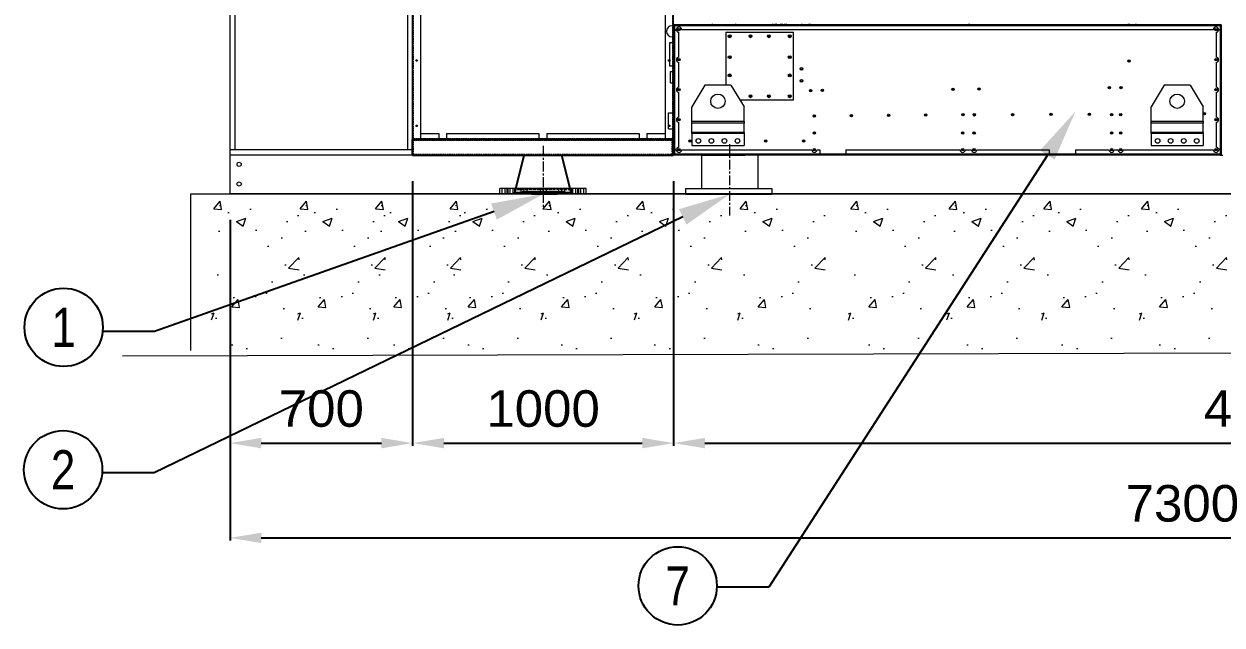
# Model space of a CAD drawing. Header units: millimetres. Extents: x -662982 to 31426, y -140792 to 22681.
# Drawn here: x 10123 to 14714, y 7687 to 9989 of the extents above; entities that cross this region are included whole.
import ezdxf
from ezdxf import colors
from ezdxf.entities.mleader import LeaderData, LeaderLine
from ezdxf.enums import TextEntityAlignment as Align
from ezdxf.math import Vec2, Vec3

# ---------------------------------------------------------------- set-up
doc = ezdxf.new("R2010")
doc.units = ezdxf.units.MM
for name, pattern in [('CENTER', [2, 1.25, -0.25, 0.25, -0.25]), ('DASHDOT', [18.5, 12, -3, 0.5, -3]), ('DASHED', [15, 12, -3]), ('HIDDEN', [0.375, 0.25, -0.125])]:
    doc.linetypes.add(name, pattern=pattern)
for name, color, linetype in [('center', 1, 'CENTER'), ('냉각탑_dim', 1, 'Continuous'), ('냉각탑_text', 3, 'Continuous'), ('냉각탑_기초', 23, 'Continuous'), ('숨은선', 5, 'HIDDEN')]:
    doc.layers.add(name, color=color, linetype=linetype)
doc.styles.get("Standard").update_dxf_attribs({"font": 'arial.ttf'})
doc.dimstyles.new('1.40', dxfattribs={"dimscale": 20, "dimtxt": 1.5, "dimasz": 1, "dimexe": 0.5, "dimexo": 0.5, "dimgap": 0.5, "dimtad": 1, "dimdec": 0, "dimzin": 0, "dimdsep": 46, "dimtxsty": 'Standard', "dimcen": 0, "dimclrd": 2, "dimclre": 2, "dimclrt": 3, "dimadec": 0, "dimazin": 0, "dimtfac": 1, "dimtdec": 0, "dimtmove": 0, "dimatfit": 0, "dimfxl": 1, "dimtolj": 1, "dimtzin": 0, "dimlwd": -1, "dimlwe": -1, "dimarcsym": 0})

# ---------------------------------------------------------------- blocks, each defined once
blk = doc.blocks.new('*D250')
at = {"color": 2, "transparency": 16777216}
for p, q in [((11612.3, 9387.4), (11612.3, 8373.9)), ((10912.3, 9239.1), (10912.3, 8373.9)), ((11032.3, 8383.9), (11492.3, 8383.9))]:
    blk.add_line(p, q, dxfattribs=at)
for points in [[(11032.3, 8403.9), (11032.3, 8363.9), (10912.3, 8383.9)], [(11492.3, 8403.9), (11492.3, 8363.9), (11612.3, 8383.9)]]:
    blk.add_solid(points, dxfattribs=at)
at = {"layer": 'Defpoints', "color": 0, "transparency": 16777216}
for p in [(11612.3, 9487.4), (10912.3, 9339.1), (11612.3, 8383.9)]:
    blk.add_point(p, dxfattribs=at)
at = {"color": 3, "lineweight": 5, "transparency": 16777216, "insert": (11262.3, 8515.4), "char_height": 140, "attachment_point": 5}
blk.add_mtext('\\A1;700', dxfattribs=at)
blk = doc.blocks.new('*D251')
at = {"color": 2, "transparency": 16777216}
for p, q in [((11612.3, 9387.4), (11612.3, 8373.9)), ((12612.3, 9387.4), (12612.3, 8373.9)), ((11732.3, 8383.9), (12492.3, 8383.9))]:
    blk.add_line(p, q, dxfattribs=at)
for points in [[(11732.3, 8403.9), (11732.3, 8363.9), (11612.3, 8383.9)], [(12492.3, 8403.9), (12492.3, 8363.9), (12612.3, 8383.9)]]:
    blk.add_solid(points, dxfattribs=at)
at = {"layer": 'Defpoints', "color": 0, "transparency": 16777216}
for p in [(11612.3, 9487.4), (12612.3, 9487.4), (12612.3, 8383.9)]:
    blk.add_point(p, dxfattribs=at)
at = {"color": 3, "lineweight": 5, "transparency": 16777216, "insert": (12112.3, 8515.4), "char_height": 140, "attachment_point": 5}
blk.add_mtext('\\A1;1000', dxfattribs=at)
blk = doc.blocks.new('*D252')
at = {"color": 2, "transparency": 16777216}
for p, q in [((12612.3, 9387.4), (12612.3, 8373.9)), ((17112.3, 9392.1), (17112.3, 8373.9)), ((12732.3, 8383.9), (16992.3, 8383.9))]:
    blk.add_line(p, q, dxfattribs=at)
for points in [[(12732.3, 8403.9), (12732.3, 8363.9), (12612.3, 8383.9)], [(16992.3, 8403.9), (16992.3, 8363.9), (17112.3, 8383.9)]]:
    blk.add_solid(points, dxfattribs=at)
at = {"layer": 'Defpoints', "color": 0, "transparency": 16777216}
for p in [(12612.3, 9487.4), (17112.3, 9492.1), (17112.3, 8383.9)]:
    blk.add_point(p, dxfattribs=at)
at = {"color": 3, "lineweight": 5, "transparency": 16777216, "insert": (14862.3, 8515.4), "char_height": 140, "attachment_point": 5}
blk.add_mtext('\\A1;4500', dxfattribs=at)
blk = doc.blocks.new('*D254')
at = {"color": 2, "transparency": 16777216}
for p, q in [((10912.3, 9239.1), (10912.3, 8010.9)), ((18212.3, 9239.1), (18212.3, 8010.9)), ((11032.3, 8020.9), (18092.3, 8020.9))]:
    blk.add_line(p, q, dxfattribs=at)
for points in [[(11032.3, 8040.9), (11032.3, 8000.9), (10912.3, 8020.9)], [(18092.3, 8040.9), (18092.3, 8000.9), (18212.3, 8020.9)]]:
    blk.add_solid(points, dxfattribs=at)
at = {"layer": 'Defpoints', "color": 0, "transparency": 16777216}
for p in [(10912.3, 9339.1), (18212.3, 9339.1), (18212.3, 8020.9)]:
    blk.add_point(p, dxfattribs=at)
at = {"color": 3, "lineweight": 5, "transparency": 16777216, "insert": (14562.3, 8152.4), "char_height": 140, "attachment_point": 5}
blk.add_mtext('\\A1;7300', dxfattribs=at)
blk = doc.blocks.new('1')
at = {"lineweight": 20}
for p, q in [((10912.3, 9487.4), (10912.3, 12487.4)), ((10932.3, 9507.4), (10932.3, 12467.4)), ((11592.3, 12467.4), (11592.3, 9507.4)), ((11612.3, 12449.4), (11612.3, 9549.4)), ((12610.3, 12449.4), (12610.3, 9549.4)), ((11642.3, 9569.4), (11642.3, 9549.4)), ((12480.3, 9569.4), (12480.3, 9549.4)), ((12580.3, 9569.4), (12580.3, 9549.4)), ((11612.3, 9507.4), (10912.3, 9507.4)), ((11612.3, 9549.4), (12610.3, 9549.4)), ((11612.3, 9487.4), (10912.3, 9487.4)), ((12720.3, 9487.4), (12885.5, 9487.4))]:
    blk.add_line(p, q, dxfattribs=at)
at = {"color": 0, "lineweight": 20}
for p, q in [((11612.3, 9487.4), (11612.3, 12487.4)), ((10912.3, 9339.1), (10912.3, 9487.4)), ((12615.8, 9487.4), (11612.3, 9487.4)), ((12615.8, 9487.4), (12612.3, 9487.4)), ((14708.8, 9487.4), (14717, 9487.4)), ((18212.3, 9339.1), (10912.3, 9339.1))]:
    blk.add_line(p, q, dxfattribs=at)
at = {"color": 5, "lineweight": 20}
for p, q in [((11642.3, 12449.4), (11642.3, 9549.4)), ((12580.3, 12449.4), (12580.3, 9549.4)), ((11642.3, 9569.4), (11712.3, 9569.4)), ((11642.3, 9569.4), (11712.3, 9569.4)), ((11712.3, 9569.4), (11712.3, 9549.4)), ((11712.3, 9551), (11742.3, 9551)), ((11742.3, 9569.4), (12096.3, 9569.4)), ((11742.3, 9569.4), (11742.3, 9549.4)), ((12096.3, 9569.4), (12096.3, 9549.4)), ((12096.3, 9551), (12126.3, 9551)), ((12126.3, 9569.4), (12480.3, 9569.4)), ((12126.3, 9569.4), (12126.3, 9549.4)), ((12480.3, 9551), (12510.3, 9551)), ((12510.3, 9569.4), (12580.3, 9569.4)), ((12510.3, 9569.4), (12510.3, 9549.4))]:
    blk.add_line(p, q, dxfattribs=at)
at = {"color": 7, "lineweight": 20, "ltscale": 0.003333}
for p, q in [((12612.3, 9982.6), (12606.3, 9982.6)), ((12612.3, 9939.9), (12606.3, 9939.9))]:
    blk.add_line(p, q, dxfattribs=at)
at = {"color": 7, "lineweight": 20, "ltscale": 0.010278}
for p, q in [((12612.3, 9983.9), (12612.3, 9965.4)), ((12614.3, 9965.4), (12614.3, 9983.9)), ((14708.8, 9965.4), (14708.8, 9983.9)), ((14710.3, 9983.9), (14710.3, 9965.4)), ((14712.3, 9965.4), (14712.3, 9983.9)), ((12612.3, 9509.4), (12612.3, 9490.9)), ((12614.3, 9490.9), (12614.3, 9509.4)), ((14708.8, 9490.9), (14708.8, 9509.4)), ((14710.3, 9509.4), (14710.3, 9490.9)), ((14712.3, 9490.9), (14712.3, 9509.4))]:
    blk.add_line(p, q, dxfattribs=at)
at = {"color": 7, "lineweight": 20, "ltscale": 0.001111}
for p, q in [((12614.3, 9983.9), (12612.3, 9983.9)), ((12615.8, 9967.4), (12615.8, 9965.4)), ((12761.7, 9987.4), (12761.7, 9989.4)), ((12850.8, 9987.4), (12850.8, 9989.4)), ((14712.3, 9983.9), (14710.3, 9983.9)), ((12615.8, 9509.4), (12615.8, 9507.4)), ((12612.3, 9490.9), (12614.3, 9490.9)), ((14710.3, 9490.9), (14712.3, 9490.9))]:
    blk.add_line(p, q, dxfattribs=at)
at = {"color": 7, "lineweight": 20, "ltscale": 0.253333}
for p, q in [((12612.3, 9965.4), (12612.3, 9509.4)), ((12615.8, 9965.4), (12615.8, 9509.4)), ((14708.8, 9509.4), (14708.8, 9965.4)), ((14712.3, 9509.4), (14712.3, 9965.4))]:
    blk.add_line(p, q, dxfattribs=at)
at = {"color": 7, "lineweight": 20, "ltscale": 0.001944}
for p, q in [((12612.3, 9965.4), (12615.8, 9965.4)), ((12615.8, 9983.9), (12615.8, 9987.4)), ((14708.8, 9983.9), (14708.8, 9987.4)), ((14712.3, 9965.4), (14708.8, 9965.4)), ((12612.3, 9509.4), (12615.8, 9509.4)), ((14712.3, 9509.4), (14708.8, 9509.4)), ((12615.8, 9490.9), (12615.8, 9487.4)), ((14708.8, 9490.9), (14708.8, 9487.4))]:
    blk.add_line(p, q, dxfattribs=at)
at = {"color": 7, "lineweight": 20, "ltscale": 0.000833333}
for p, q in [((12615.8, 9983.9), (12614.3, 9983.9)), ((14708.8, 9983.9), (14710.3, 9983.9)), ((12615.8, 9490.9), (12614.3, 9490.9)), ((14708.8, 9490.9), (14710.3, 9490.9))]:
    blk.add_line(p, q, dxfattribs=at)
at = {"color": 7, "lineweight": 20}
for p, q in [((12615.8, 9987.4), (14708.8, 9987.4)), ((12615.8, 9983.9), (14708.8, 9983.9)), ((14681.3, 9967.4), (12643.3, 9967.4)), ((14708.8, 9487.4), (12615.8, 9487.4)), ((14708.8, 9487.4), (12615.8, 9487.4))]:
    blk.add_line(p, q, dxfattribs=at)
at = {"color": 7, "lineweight": 20, "ltscale": 0.009167}
for p, q in [((12615.8, 9983.9), (12615.8, 9967.4)), ((14708.8, 9967.4), (14708.8, 9983.9)), ((12615.8, 9507.4), (12615.8, 9490.9)), ((13172.3, 9507.4), (13172.3, 9490.9)), ((13272.3, 9507.4), (13272.3, 9490.9)), ((14052.3, 9507.4), (14052.3, 9490.9)), ((14152.3, 9507.4), (14152.3, 9490.9)), ((14708.8, 9490.9), (14708.8, 9507.4))]:
    blk.add_line(p, q, dxfattribs=at)
at = {"color": 7, "lineweight": 20, "ltscale": 0.004167}
for p, q in [((12623.3, 9967.4), (12615.8, 9967.4)), ((14708.8, 9967.4), (14701.3, 9967.4)), ((12615.8, 9507.4), (12623.3, 9507.4)), ((14701.3, 9507.4), (14708.8, 9507.4))]:
    blk.add_line(p, q, dxfattribs=at)
at = {"color": 7, "lineweight": 20, "ltscale": 0.004279}
for p, q in [((12615.8, 9965.4), (12623.5, 9965.4)), ((14708.8, 9965.4), (14701.1, 9965.4)), ((12615.8, 9509.4), (12623.5, 9509.4)), ((14708.8, 9509.4), (14701.1, 9509.4))]:
    blk.add_line(p, q, dxfattribs=at)
at = {"color": 7, "lineweight": 20, "ltscale": 0.001115}
for p, q in [((13105.4, 9987.4), (13105.6, 9989.4)), ((13132, 9987.4), (13132.2, 9989.4)), ((13135.5, 9987.4), (13135.7, 9989.4)), ((13135.5, 9987.4), (13135.7, 9989.4)), ((13745.7, 9989.4), (13745.5, 9987.4)), ((13745.5, 9987.4), (13745.7, 9989.4)), ((14355.5, 9987.4), (14355.7, 9989.4)), ((14359, 9987.4), (14359.2, 9989.4)), ((14385.6, 9987.4), (14385.8, 9989.4))]:
    blk.add_line(p, q, dxfattribs=at)
at = {"color": 7, "lineweight": 20, "ltscale": 0.052833}
for p, q in [((12632.3, 9862.4), (12632.3, 9957.5)), ((14692.3, 9957.5), (14692.3, 9862.4)), ((12632.3, 9747.4), (12632.3, 9842.5)), ((14692.3, 9842.5), (14692.3, 9747.4)), ((12632.3, 9632.4), (12632.3, 9727.5)), ((14692.3, 9727.5), (14692.3, 9632.4)), ((12632.3, 9517.4), (12632.3, 9612.5)), ((14692.3, 9612.5), (14692.3, 9517.4))]:
    blk.add_line(p, q, dxfattribs=at)
at = {"color": 7, "lineweight": 20, "ltscale": 0.144444}
for p, q in [((12812.3, 9957.4), (13072.3, 9957.4)), ((12812.3, 9957.4), (12812.3, 9755.4)), ((13072.3, 9697.4), (13072.3, 9957.4)), ((13072.3, 9697.4), (12867.2, 9697.4))]:
    blk.add_line(p, q, dxfattribs=at)
at = {"color": 7, "lineweight": 20, "ltscale": 0.02475}
for p, q in [((12596.3, 9917), (12596.3, 9872.4)), ((12596.3, 9872.4), (12596.3, 9827.9))]:
    blk.add_line(p, q, dxfattribs=at)
at = {"color": 7, "lineweight": 20, "ltscale": 0.008889}
for p, q in [((12612.3, 9917), (12596.3, 9917)), ((12612.3, 9827.9), (12596.3, 9827.9))]:
    blk.add_line(p, q, dxfattribs=at)
at = {"color": 7, "lineweight": 20, "ltscale": 0.011861}
blk.add_line((12601.1, 9764.1), (12601.1, 9806.8), dxfattribs=at)
at = {"color": 7, "lineweight": 20, "ltscale": 0.006222}
for p, q in [((12601.1, 9806.8), (12612.3, 9806.8)), ((12601.1, 9764.1), (12612.3, 9764.1))]:
    blk.add_line(p, q, dxfattribs=at)
at = {"color": 7, "lineweight": 20, "ltscale": 0.003143}
blk.add_line((12632.3, 9740.2), (12632.3, 9734.6), dxfattribs=at)
at = {"color": 7, "lineweight": 20, "ltscale": 0.053832}
for p, q in [((12732.3, 9755.4), (12682.3, 9672.4)), ((14492.3, 9755.4), (14442.3, 9672.4)), ((14592.3, 9755.4), (14642.3, 9672.4))]:
    blk.add_line(p, q, dxfattribs=at)
at = {"color": 7, "lineweight": 20, "ltscale": 0.044444}
blk.add_line((12832.3, 9755.4), (12732.3, 9755.4), dxfattribs=at)
at = {"color": 7, "lineweight": 20, "ltscale": 0.016214}
blk.add_line((12832.3, 9755.4), (12882.3, 9672.4), dxfattribs=at)
at = {"color": 7, "lineweight": 20, "ltscale": 9.6213e-07}
blk.add_line((13097.3, 9771.4), (13097.3, 9771.4), dxfattribs=at)
at = {"color": 7, "lineweight": 20, "ltscale": 0.055556}
for p, q in [((14592.3, 9755.4), (14492.3, 9755.4)), ((13272.3, 9490.9), (13172.3, 9490.9)), ((14152.3, 9490.9), (14052.3, 9490.9)), ((14152.3, 9490.9), (14052.3, 9490.9))]:
    blk.add_line(p, q, dxfattribs=at)
at = {"color": 7, "lineweight": 20, "ltscale": 0.016806}
for p, q in [((12593.1, 9618.5), (12593.1, 9648.7)), ((12593.1, 9588.2), (12593.1, 9618.5))]:
    blk.add_line(p, q, dxfattribs=at)
at = {"color": 7, "lineweight": 20, "ltscale": 0.010667}
for p, q in [((12593.1, 9648.7), (12612.3, 9648.7)), ((12593.1, 9588.2), (12612.3, 9588.2))]:
    blk.add_line(p, q, dxfattribs=at)
at = {"color": 7, "lineweight": 20, "ltscale": 0.031187}
for p, q in [((12682.3, 9616.3), (12682.3, 9672.4)), ((12882.3, 9616.3), (12882.3, 9672.4)), ((14442.3, 9616.3), (14442.3, 9672.4)), ((14642.3, 9616.3), (14642.3, 9672.4))]:
    blk.add_line(p, q, dxfattribs=at)
at = {"color": 7, "lineweight": 20, "ltscale": 0.003919}
for p, q in [((12682.3, 9609.2), (12682.3, 9616.3)), ((12882.3, 9616.3), (12882.3, 9609.2)), ((14442.3, 9609.2), (14442.3, 9616.3)), ((14642.3, 9616.3), (14642.3, 9609.2))]:
    blk.add_line(p, q, dxfattribs=at)
at = {"color": 7, "lineweight": 20, "ltscale": 0.111111}
for p, q in [((12882.3, 9616.3), (12682.3, 9616.3)), ((12882.3, 9609.2), (12682.3, 9609.2)), ((14642.3, 9616.3), (14442.3, 9616.3)), ((14642.3, 9609.2), (14442.3, 9609.2)), ((12882.3, 9574), (12682.3, 9574)), ((12882.3, 9570.5), (12682.3, 9570.5)), ((14642.3, 9574), (14442.3, 9574)), ((14642.3, 9570.5), (14442.3, 9570.5)), ((12682.3, 9524.4), (12882.3, 9524.4)), ((14442.3, 9524.4), (14642.3, 9524.4))]:
    blk.add_line(p, q, dxfattribs=at)
at = {"color": 7, "lineweight": 20, "ltscale": 0.019545}
for p, q in [((12682.3, 9574), (12682.3, 9609.2)), ((12882.3, 9574), (12882.3, 9609.2)), ((14442.3, 9574), (14442.3, 9609.2)), ((14642.3, 9574), (14642.3, 9609.2))]:
    blk.add_line(p, q, dxfattribs=at)
at = {"color": 7, "lineweight": 20, "ltscale": 0.001959}
for p, q in [((12682.3, 9570.5), (12682.3, 9574)), ((12882.3, 9574), (12882.3, 9570.5)), ((14442.3, 9570.5), (14442.3, 9574)), ((14642.3, 9574), (14642.3, 9570.5))]:
    blk.add_line(p, q, dxfattribs=at)
at = {"color": 7, "lineweight": 20, "ltscale": 0.025612}
for p, q in [((12682.3, 9570.5), (12682.3, 9524.4)), ((12882.3, 9570.5), (12882.3, 9524.4)), ((14442.3, 9570.5), (14442.3, 9524.4)), ((14642.3, 9570.5), (14642.3, 9524.4))]:
    blk.add_line(p, q, dxfattribs=at)
for p, q in [((11612.3, 9505.4), (11612.3, 9547.4)), ((11612.3, 9547.4), (12610.3, 9547.4)), ((11612.3, 9487.4), (11612.3, 9547.4)), ((12610.3, 9487.4), (12610.3, 9547.4)), ((11612.3, 9487.4), (12610.3, 9487.4))]:
    blk.add_line(p, q)
at = {"color": 7, "lineweight": 20, "ltscale": 0.277222}
blk.add_line((12643.3, 9507.4), (13142.3, 9507.4), dxfattribs=at)
at = {"color": 7, "lineweight": 20, "ltscale": 0.005556}
blk.add_line((13162.3, 9507.4), (13172.3, 9507.4), dxfattribs=at)
at = {"color": 7, "lineweight": 20, "ltscale": 0.243333}
blk.add_line((13272.3, 9507.4), (13710.3, 9507.4), dxfattribs=at)
at = {"color": 7, "lineweight": 20, "ltscale": 0.013333}
blk.add_line((13730.3, 9507.4), (13754.3, 9507.4), dxfattribs=at)
at = {"color": 7, "lineweight": 20, "ltscale": 0.154444}
blk.add_line((13774.3, 9507.4), (14052.3, 9507.4), dxfattribs=at)
at = {"color": 7, "lineweight": 20, "ltscale": 0.071389}
blk.add_line((14152.3, 9507.4), (14280.8, 9507.4), dxfattribs=at)
at = {"color": 7, "lineweight": 20, "ltscale": 0.008333}
blk.add_line((14300.8, 9507.4), (14315.8, 9507.4), dxfattribs=at)
at = {"color": 7, "lineweight": 20, "ltscale": 0.191944}
blk.add_line((14335.8, 9507.4), (14681.3, 9507.4), dxfattribs=at)
at = {"color": 2}
for p, q in [((12003.8, 9342), (12040.3, 9487.4)), ((12220.1, 9342), (12183.6, 9487.4)), ((12220.1, 9342), (12003.8, 9342)), ((12165.6, 9337), (12067.2, 9337))]:
    blk.add_line(p, q, dxfattribs=at)
at = {"color": 7, "lineweight": 20, "ltscale": 0.309167}
for p, q in [((13172.3, 9490.9), (12615.8, 9490.9)), ((14708.8, 9490.9), (14152.3, 9490.9))]:
    blk.add_line(p, q, dxfattribs=at)
at = {"color": 7, "lineweight": 20, "ltscale": 0.098888}
for p, q in [((12718.8, 9487.4), (12718.8, 9359.3)), ((12935.1, 9487.4), (12935.1, 9359.3))]:
    blk.add_line(p, q, dxfattribs=at)
at = {"color": 7, "lineweight": 20, "ltscale": 0.433333}
blk.add_line((14052.3, 9490.9), (13272.3, 9490.9), dxfattribs=at)
at = {"color": 7, "lineweight": 13, "ltscale": 0.1375}
for p, q in [((11947, 9337), (11947, 9359)), ((12277, 9337), (12277, 9359))]:
    blk.add_line(p, q, dxfattribs=at)
at = {"color": 7, "lineweight": 13}
for p, q in [((12277, 9359), (11947, 9359)), ((12277, 9337), (11947, 9337))]:
    blk.add_line(p, q, dxfattribs=at)
at = {"color": 7, "linetype": 'DASHED', "lineweight": 13, "ltscale": 0.1375}
for p, q in [((11955.5, 9337), (11955.5, 9359)), ((11974.9, 9337), (11974.9, 9359)), ((11978.5, 9337), (11978.5, 9359)), ((11997.9, 9337), (11997.9, 9359)), ((12003, 9359), (12003, 9337)), ((12028, 9337), (12028, 9359)), ((12051, 9337), (12051, 9359)), ((12100.5, 9359), (12100.5, 9337)), ((12123.5, 9359), (12123.5, 9337)), ((12173, 9337), (12173, 9359)), ((12196, 9337), (12196, 9359)), ((12221, 9359), (12221, 9337)), ((12226.1, 9337), (12226.1, 9359)), ((12245.5, 9337), (12245.5, 9359)), ((12249.1, 9337), (12249.1, 9359)), ((12268.5, 9337), (12268.5, 9359))]:
    blk.add_line(p, q, dxfattribs=at)
at = {"color": 7, "linetype": 'DASHDOT', "lineweight": 13, "ltscale": 0.165}
for p, q in [((11967, 9337), (11967, 9359)), ((11986.4, 9337), (11986.4, 9359)), ((12039.5, 9337), (12039.5, 9359)), ((12184.5, 9337), (12184.5, 9359)), ((12237.6, 9337), (12237.6, 9359)), ((12257, 9337), (12257, 9359))]:
    blk.add_line(p, q, dxfattribs=at)
at = {"color": 7, "linetype": 'DASHED', "lineweight": 13, "ltscale": 0.10625}
for p, q in [((12003.8, 9337), (12003.8, 9354)), ((12220.1, 9337), (12220.1, 9354))]:
    blk.add_line(p, q, dxfattribs=at)
at = {"color": 7, "linetype": 'DASHED', "lineweight": 13}
for p, q in [((12220.1, 9354), (12003.8, 9354)), ((12194.6, 9347), (12029.4, 9347)), ((12181.8, 9346.9), (12032.4, 9346.9)), ((12194.6, 9342), (12039.5, 9342)), ((12191.6, 9346.9), (12042.1, 9346.9))]:
    blk.add_line(p, q, dxfattribs=at)
at = {"color": 7, "lineweight": 20, "ltscale": 0.012222}
for p, q in [((12658.4, 9359.3), (12658.4, 9337.3)), ((12988.4, 9359.3), (12988.4, 9337.3))]:
    blk.add_line(p, q, dxfattribs=at)
at = {"lineweight": 5}
blk.add_line((12658.4, 9359.3), (12988.4, 9359.3), dxfattribs=at)
at = {"color": 7, "lineweight": 20, "ltscale": 0.171052}
blk.add_line((12658.4, 9337.3), (12966.3, 9337.3), dxfattribs=at)
at = {"color": 7, "lineweight": 20, "ltscale": 0.091667}
blk.add_line((12823.4, 9337.3), (12988.4, 9337.3), dxfattribs=at)
at = {"color": 7, "lineweight": 20, "ltscale": 0.012281}
blk.add_line((12966.3, 9337.3), (12988.4, 9337.3), dxfattribs=at)
at = {"color": 7, "lineweight": 20}
for centre, radius in [((12633.3, 9967.4), 4.5), ((12633.3, 9967.4), 3), ((14691.3, 9967.4), 4.5), ((14691.3, 9967.4), 3), ((12827.3, 9942.4), 5.5), ((12827.3, 9942.4), 3), ((12907.3, 9942.4), 5.5), ((12907.3, 9942.4), 3), ((12977.3, 9942.4), 5.5), ((12977.3, 9942.4), 3), ((13057.3, 9942.4), 5.5), ((13057.3, 9942.4), 3), ((12633.3, 9852.4), 4.5), ((12633.3, 9852.4), 3), ((12827.3, 9862.4), 5.5), ((12827.3, 9862.4), 3), ((13057.3, 9862.4), 5.5), ((13057.3, 9862.4), 3), ((14358.3, 9847.1), 4.5), ((14358.3, 9847.1), 3), ((14691.3, 9852.4), 4.5), ((14691.3, 9852.4), 3), ((12827.3, 9792.4), 5.5), ((12827.3, 9792.4), 3), ((13057.3, 9792.4), 5.5), ((13057.3, 9792.4), 3), ((13102.3, 9817.4), 5), ((13102.3, 9817.4), 3.5), ((12633.3, 9737.4), 4.5), ((12633.3, 9737.4), 3), ((13102.3, 9771.4), 5), ((13102.3, 9771.4), 3.5), ((13137.7, 9734.5), 4.5), ((13137.7, 9734.5), 3), ((13182.7, 9734.9), 4.5), ((13182.7, 9734.9), 3), ((13682.6, 9739.5), 4.5), ((13682.6, 9739.5), 3), ((13782.6, 9740.4), 4.5), ((13782.6, 9740.4), 3), ((14282.6, 9745.1), 4.5), ((14282.6, 9745.1), 3), ((14327.6, 9745.5), 4.5), ((14327.6, 9745.5), 3), ((14691.3, 9737.4), 4.5), ((14691.3, 9737.4), 3), ((12782.3, 9693.4), 27.5), ((12907.3, 9712.4), 5.5), ((12907.3, 9712.4), 3), ((12977.3, 9712.4), 5.5), ((12977.3, 9712.4), 3), ((13057.3, 9712.4), 5.5), ((13057.3, 9712.4), 3), ((14542.3, 9693.4), 27.5), ((13293.8, 9638.6), 4.5), ((13436.3, 9639.8), 4.5), ((13436.3, 9639.8), 3), ((13578.8, 9640.9), 4.5), ((13578.8, 9640.9), 3), ((13721.3, 9642.1), 4.5), ((13721.3, 9642.1), 3), ((13764.8, 9641.4), 4.5), ((13764.8, 9641.4), 3), ((13911.8, 9642.2), 4.5), ((13911.8, 9642.2), 3), ((14058.8, 9643), 4.5), ((14058.8, 9643), 3), ((14205.8, 9643.8), 4.5), ((14205.8, 9643.8), 3), ((14290.8, 9641.9), 4.5), ((14290.8, 9641.9), 3), ((14325.8, 9641.9), 4.5), ((14325.8, 9641.9), 3), ((14646.8, 9646.2), 4.5), ((14646.8, 9646.2), 3), ((12633.3, 9622.4), 4.5), ((12633.3, 9622.4), 3), ((13151.3, 9636.9), 4.5), ((13151.3, 9637.4), 3), ((13293.8, 9638.6), 3), ((14691.3, 9622.4), 4.5), ((14691.3, 9622.4), 3), ((13152.3, 9572.4), 4.5), ((13152.3, 9572.4), 3), ((13720.3, 9572.4), 4.5), ((13720.3, 9572.4), 3), ((13764.3, 9572.4), 4.5), ((13764.3, 9572.4), 3), ((14290.8, 9572.4), 4.5), ((14290.8, 9572.4), 3), ((14325.8, 9572.4), 4.5), ((14325.8, 9572.4), 3), ((12633.3, 9507.4), 4.5), ((12633.3, 9507.4), 3), ((12675.3, 9541.4), 4.5), ((12675.3, 9541.4), 3), ((12707.3, 9541.4), 9), ((12757.3, 9541.4), 9), ((12807.3, 9541.4), 9), ((12857.3, 9541.4), 9), ((12965.3, 9541.4), 4.5), ((12965.3, 9541.4), 3), ((13110.3, 9541.4), 4.5), ((13110.3, 9541.4), 3), ((13152.3, 9507.4), 4.5), ((13152.3, 9507.4), 3), ((13720.3, 9507.4), 4.5), ((13720.3, 9507.4), 3), ((13764.3, 9507.4), 4.5), ((13764.3, 9507.4), 3), ((14290.8, 9507.4), 4.5), ((14290.8, 9507.4), 3), ((14325.8, 9507.4), 4.5), ((14325.8, 9507.4), 3), ((14467.3, 9541.4), 9), ((14517.3, 9541.4), 9), ((14567.3, 9541.4), 9), ((14617.3, 9541.4), 9), ((14691.3, 9507.4), 4.5), ((14691.3, 9507.4), 3)]:
    blk.add_circle(centre, radius, dxfattribs=at)
at = {"lineweight": 20}
for centre, radius in [((11627.3, 9849.4), 3), ((12595.3, 9849.4), 3), ((11627.3, 9599.4), 3), ((12595.3, 9599.4), 3), ((10947.3, 9451.6), 8), ((10947.3, 9376.6), 8)]:
    blk.add_circle(centre, radius, dxfattribs=at)
at = {"color": 7, "lineweight": 20}
for centre, radius, start, end in [((12606.3, 9961.2), 21.4, 90, 270), ((12615.8, 9983.9), 3.5, 90, 180), ((12615.8, 9983.9), 1.5, 90, 180), ((12633.3, 9967.4), 10, 0, 180), ((12633.3, 9967.4), 10, 191.537, 264.2608), ((12650.8, 9983.9), 3.5, 89.755, 90), ((13015.1, 9997.4), 25, 198.6634, 203.5787), ((13015.1, 9997.4), 17, 208.0733, 216.0327), ((13015.1, 9997.4), 15, 212.2319, 221.8114), ((13015.1, 9997.4), 12.5, 219.7931, 233.1317), ((13015.1, 9997.4), 12.5, 306.8683, 320.2069), ((13015.1, 9997.4), 15, 318.1886, 327.7681), ((13015.1, 9997.4), 17, 323.9673, 331.9267), ((13015.1, 9997.4), 25, 336.4218, 341.3366), ((13024.1, 9985.4), 21.4, 5.3743, 10.7975), ((14673.8, 9983.9), 3.5, 90, 90.245), ((14691.3, 9967.4), 10, 0, 180), ((14691.3, 9967.4), 10, 275.7392, 348.463), ((14708.8, 9983.9), 3.5, 0, 90), ((14708.8, 9983.9), 1.5, 0, 90), ((12633.3, 9852.4), 10, 95.7392, 264.2608), ((14691.3, 9852.4), 10, 275.7392, 84.2608), ((12633.3, 9737.4), 10, 95.7392, 264.2608), ((14691.3, 9737.4), 10, 275.7392, 84.2608), ((12633.3, 9622.4), 10, 95.7392, 264.2608), ((14691.3, 9622.4), 10, 275.7392, 84.2608), ((12633.3, 9507.4), 10, 180, 0), ((12633.3, 9507.4), 10, 95.7392, 168.463), ((13152.3, 9507.4), 10, 180, 0), ((13720.3, 9507.4), 10, 180, 0), ((13764.3, 9507.4), 10, 180, 0), ((14290.8, 9507.4), 10, 180, 0), ((14325.8, 9507.4), 10, 180, 0), ((14691.3, 9507.4), 10, 180, 0), ((14691.3, 9507.4), 10, 11.537, 84.2608), ((12615.8, 9490.9), 3.5, 180, 270), ((12615.8, 9490.9), 1.5, 180, 270), ((14708.8, 9490.9), 1.5, 270, 0), ((14708.8, 9490.9), 3.5, 270, 0)]:
    blk.add_arc(centre, radius, start, end, dxfattribs=at)
at = {"layer": '숨은선', "lineweight": 20, "ltscale": 4}
for p, q in [((11613.9, 12449.4), (11613.9, 9551)), ((12608.7, 12449.4), (12608.7, 9551)), ((11613.9, 9551), (11712.3, 9551)), ((11642.3, 9551), (12096.3, 9551)), ((12126.3, 9551), (12480.3, 9551)), ((12510.3, 9551), (12610.3, 9551))]:
    blk.add_line(p, q, dxfattribs=at)
at = {"layer": '숨은선', "ltscale": 4}
for p, q in [((11613.9, 9489), (11613.9, 9545.8)), ((11613.9, 9545.8), (12608.7, 9545.8)), ((12608.7, 9489), (12608.7, 9545.8)), ((11613.9, 9489), (12608.7, 9489)), ((11632.3, 9487.4), (11632.3, 9489)), ((12031.3, 9487.4), (12031.3, 9489)), ((12590.3, 9487.4), (12590.3, 9489))]:
    blk.add_line(p, q, dxfattribs=at)

msp = doc.modelspace()

# ---------------------------------------------------------------- hatches: boundary and pattern name
at = {"layer": '냉각탑_기초', "lineweight": 20, "ltscale": 30}
h = msp.add_hatch(dxfattribs=at)
h.set_pattern_fill('AR-CONC', color=256, scale=50, style=0)
h.set_pattern_definition([(50, (-3751.73, -7202.27), (358.63, -31.376), [37.5, -412.5]), (355, (-3751.73, -7202.27), (-69.3757, 376.096), [30, -330]), (100.4514, (-3721.85, -7204.88), (289.2547, 344.72), [31.87, -350.571]), (46.1842, (-3751.73, -7102.27), (533.6205, -82.7595), [56.25, -618.75]), (96.6356, (-3707.27, -7109.16), (467.331, 487.059), [47.805, -525.856]), (351.1842, (-3751.73, -7102.27), (467.331, 487.059), [45, -495]), (21, (-3701.73, -7127.27), (298.4535, -201.3094), [37.5, -412.5]), (326, (-3701.73, -7127.27), (121.6577, 362.575), [30, -330]), (71.4514, (-3676.86, -7144.04), (420.1113, 161.265), [31.87, -350.571]), (37.5, (-3751.73, -7202.27), (6.0799, 166.4469), [0, -326, 0, -335, 0, -331.25]), (7.5, (-3751.73, -7202.27), (131.5348, 197.2059), [0, -191, 0, -318.5, 0, -126.25]), (327.5, (-3863.23, -7202.27), (266.9112, -11.2774), [0, -125, 0, -390, 0, -517.5]), (317.5, (-3913.23, -7202.27), (291.593, 50.0525), [0, -162.5, 0, -259, 0, -367.5])])
h.paths.add_polyline_path([(11176.8, 9339.1), (10841.8, 9339.1), (10841.8, 8739.1), (11176.8, 8739.1)])
h = msp.add_hatch(dxfattribs=at)
h.set_pattern_fill('AR-CONC', color=256, scale=50, style=0)
h.set_pattern_definition([(50, (-3420.88, -7202.27), (358.63, -31.376), [37.5, -412.5]), (355, (-3420.88, -7202.27), (-69.3757, 376.096), [30, -330]), (100.4514, (-3391, -7204.88), (289.2547, 344.72), [31.87, -350.571]), (46.1842, (-3420.88, -7102.27), (533.6205, -82.7595), [56.25, -618.75]), (96.6356, (-3376.4, -7109.16), (467.331, 487.059), [47.805, -525.856]), (351.1842, (-3420.9, -7102.27), (467.331, 487.059), [45, -495]), (21, (-3370.88, -7127.27), (298.4535, -201.3094), [37.5, -412.5]), (326, (-3370.88, -7127.27), (121.6577, 362.575), [30, -330]), (71.4514, (-3346, -7144.04), (420.1113, 161.265), [31.87, -350.571]), (37.5, (-3420.88, -7202.27), (6.0799, 166.4469), [0, -326, 0, -335, 0, -331.25]), (7.5, (-3420.88, -7202.27), (131.5348, 197.2059), [0, -191, 0, -318.5, 0, -126.25]), (327.5, (-3532.38, -7202.27), (266.9112, -11.2774), [0, -125, 0, -390, 0, -517.5]), (317.5, (-3582.38, -7202.27), (291.593, 50.0525), [0, -162.5, 0, -259, 0, -367.5])])
h.paths.add_polyline_path([(11507.6, 9339.1), (11172.6, 9339.1), (11172.6, 8739.1), (11507.6, 8739.1)])
h = msp.add_hatch(dxfattribs=at)
h.set_pattern_fill('AR-CONC', color=256, scale=50, style=0)
h.set_pattern_definition([(50, (-3131.2, -7202.27), (358.63, -31.376), [37.5, -412.5]), (355, (-3131.2, -7202.27), (-69.3757, 376.096), [30, -330]), (100.4514, (-3101.32, -7204.88), (289.2547, 344.72), [31.87, -350.571]), (46.1842, (-3131.2, -7102.27), (533.6205, -82.7595), [56.25, -618.75]), (96.6356, (-3086.74, -7109.16), (467.331, 487.059), [47.805, -525.856]), (351.1842, (-3131.2, -7102.27), (467.331, 487.059), [45, -495]), (21, (-3081.2, -7127.27), (298.4535, -201.3094), [37.5, -412.5]), (326, (-3081.2, -7127.27), (121.6577, 362.575), [30, -330]), (71.4514, (-3056.34, -7144.04), (420.1113, 161.265), [31.87, -350.571]), (37.5, (-3131.21, -7202.27), (6.0799, 166.4469), [0, -326, 0, -335, 0, -331.25]), (7.5, (-3131.2, -7202.27), (131.5348, 197.2059), [0, -191, 0, -318.5, 0, -126.25]), (327.5, (-3242.71, -7202.27), (266.9112, -11.2774), [0, -125, 0, -390, 0, -517.5]), (317.5, (-3292.7, -7202.27), (291.593, 50.0525), [0, -162.5, 0, -259, 0, -367.5])])
h.paths.add_polyline_path([(11797.3, 9339.1), (11462.3, 9339.1), (11462.3, 8739.1), (11797.3, 8739.1)])
h = msp.add_hatch(dxfattribs=at)
h.set_pattern_fill('AR-CONC', color=256, scale=50, style=0)
h.set_pattern_definition([(50, (-2846.1, -7202.27), (358.63, -31.376), [37.5, -412.5]), (355, (-2846.1, -7202.27), (-69.3757, 376.096), [30, -330]), (100.4514, (-2816.2, -7204.88), (289.2547, 344.72), [31.87, -350.571]), (46.1842, (-2846.1, -7102.27), (533.6205, -82.7595), [56.25, -618.75]), (96.6356, (-2801.6, -7109.16), (467.331, 487.059), [47.805, -525.856]), (351.1842, (-2846.1, -7102.27), (467.331, 487.059), [45, -495]), (21, (-2796.1, -7127.27), (298.4535, -201.3094), [37.5, -412.5]), (326, (-2796.1, -7127.27), (121.6577, 362.575), [30, -330]), (71.4514, (-2771.22, -7144.04), (420.1113, 161.265), [31.87, -350.571]), (37.5, (-2846.09, -7202.27), (6.0799, 166.4469), [0, -326, 0, -335, 0, -331.25]), (7.5, (-2846.1, -7202.27), (131.5348, 197.2059), [0, -191, 0, -318.5, 0, -126.25]), (327.5, (-2957.59, -7202.27), (266.9112, -11.2774), [0, -125, 0, -390, 0, -517.5]), (317.5, (-3007.6, -7202.27), (291.593, 50.0525), [0, -162.5, 0, -259, 0, -367.5])])
h.paths.add_polyline_path([(12082.4, 9339.1), (11747.4, 9339.1), (11747.4, 8739.1), (12082.4, 8739.1)])
h = msp.add_hatch(dxfattribs=at)
h.set_pattern_fill('AR-CONC', color=256, scale=50, style=0)
h.set_pattern_definition([(50, (-2488.66, -7202.27), (358.63, -31.376), [37.5, -412.5]), (355, (-2488.66, -7202.27), (-69.3757, 376.096), [30, -330]), (100.4514, (-2458.78, -7204.88), (289.2547, 344.72), [31.87, -350.571]), (46.1842, (-2488.66, -7102.27), (533.6205, -82.7595), [56.25, -618.75]), (96.6356, (-2444.2, -7109.16), (467.331, 487.059), [47.805, -525.856]), (351.1842, (-2488.66, -7102.27), (467.331, 487.059), [45, -495]), (21, (-2438.66, -7127.27), (298.4535, -201.3094), [37.5, -412.5]), (326, (-2438.66, -7127.27), (121.6577, 362.575), [30, -330]), (71.4514, (-2413.8, -7144.04), (420.1113, 161.265), [31.87, -350.571]), (37.5, (-2488.66, -7202.27), (6.0799, 166.4469), [0, -326, 0, -335, 0, -331.25]), (7.5, (-2488.66, -7202.27), (131.5348, 197.2059), [0, -191, 0, -318.5, 0, -126.25]), (327.5, (-2600.16, -7202.27), (266.9112, -11.2774), [0, -125, 0, -390, 0, -517.5]), (317.5, (-2650.16, -7202.27), (291.593, 50.0525), [0, -162.5, 0, -259, 0, -367.5])])
h.paths.add_polyline_path([(12439.9, 9339.1), (12104.9, 9339.1), (12104.9, 8739.1), (12439.9, 8739.1)])
h = msp.add_hatch(dxfattribs=at)
h.set_pattern_fill('AR-CONC', color=256, scale=50, style=0)
h.set_pattern_definition([(50, (-2131.24, -7202.27), (358.63, -31.376), [37.5, -412.5]), (355, (-2131.24, -7202.27), (-69.3757, 376.096), [30, -330]), (100.4514, (-2101.35, -7204.88), (289.2547, 344.72), [31.87, -350.571]), (46.1842, (-2131.24, -7102.27), (533.6205, -82.7595), [56.25, -618.75]), (96.6356, (-2086.77, -7109.16), (467.331, 487.059), [47.805, -525.856]), (351.1842, (-2131.24, -7102.27), (467.331, 487.059), [45, -495]), (21, (-2081.24, -7127.27), (298.4535, -201.3094), [37.5, -412.5]), (326, (-2081.24, -7127.27), (121.6577, 362.575), [30, -330]), (71.4514, (-2056.36, -7144.04), (420.1113, 161.265), [31.87, -350.571]), (37.5, (-2131.24, -7202.27), (6.0799, 166.4469), [0, -326, 0, -335, 0, -331.25]), (7.5, (-2131.24, -7202.27), (131.5348, 197.2059), [0, -191, 0, -318.5, 0, -126.25]), (327.5, (-2242.74, -7202.27), (266.9112, -11.2774), [0, -125, 0, -390, 0, -517.5]), (317.5, (-2292.74, -7202.27), (291.593, 50.0525), [0, -162.5, 0, -259, 0, -367.5])])
h.paths.add_polyline_path([(12797.3, 9339.1), (12462.3, 9339.1), (12462.3, 8739.1), (12797.3, 8739.1)])
h = msp.add_hatch(dxfattribs=at)
h.set_pattern_fill('AR-CONC', color=256, scale=50, style=0)
h.set_pattern_definition([(50, (-1734.78, -7202.27), (358.63, -31.376), [37.5, -412.5]), (355, (-1734.8, -7202.27), (-69.3757, 376.096), [30, -330]), (100.4514, (-1704.9, -7204.88), (289.2547, 344.72), [31.87, -350.571]), (46.1842, (-1734.8, -7102.27), (533.6205, -82.7595), [56.25, -618.75]), (96.6356, (-1690.3, -7109.16), (467.331, 487.059), [47.805, -525.856]), (351.1842, (-1734.8, -7102.27), (467.331, 487.059), [45, -495]), (21, (-1684.78, -7127.27), (298.4535, -201.3094), [37.5, -412.5]), (326, (-1684.8, -7127.27), (121.6577, 362.575), [30, -330]), (71.4514, (-1659.9, -7144.04), (420.1113, 161.265), [31.87, -350.571]), (37.5, (-1734.78, -7202.27), (6.0799, 166.4469), [0, -326, 0, -335, 0, -331.25]), (7.5, (-1734.78, -7202.27), (131.5348, 197.2059), [0, -191, 0, -318.5, 0, -126.25]), (327.5, (-1846.28, -7202.27), (266.9112, -11.2774), [0, -125, 0, -390, 0, -517.5]), (317.5, (-1896.28, -7202.27), (291.593, 50.0525), [0, -162.5, 0, -259, 0, -367.5])])
h.paths.add_polyline_path([(13193.7, 9339.1), (12858.7, 9339.1), (12858.7, 8739.1), (13193.7, 8739.1)])
h = msp.add_hatch(dxfattribs=at)
h.set_pattern_fill('AR-CONC', color=256, scale=50, style=0)
h.set_pattern_definition([(50, (-1310.6, -7202.27), (358.63, -31.376), [37.5, -412.5]), (355, (-1310.6, -7202.27), (-69.3757, 376.096), [30, -330]), (100.4514, (-1280.72, -7204.88), (289.2547, 344.72), [31.87, -350.571]), (46.1842, (-1310.6, -7102.27), (533.6205, -82.7595), [56.25, -618.75]), (96.6356, (-1266.14, -7109.16), (467.331, 487.059), [47.805, -525.856]), (351.1842, (-1310.6, -7102.27), (467.331, 487.059), [45, -495]), (21, (-1260.6, -7127.27), (298.4535, -201.3094), [37.5, -412.5]), (326, (-1260.6, -7127.27), (121.6577, 362.575), [30, -330]), (71.4514, (-1235.73, -7144.04), (420.1113, 161.265), [31.87, -350.571]), (37.5, (-1310.6, -7202.27), (6.0799, 166.4469), [0, -326, 0, -335, 0, -331.25]), (7.5, (-1310.6, -7202.27), (131.5348, 197.2059), [0, -191, 0, -318.5, 0, -126.25]), (327.5, (-1422.1, -7202.27), (266.9112, -11.2774), [0, -125, 0, -390, 0, -517.5]), (317.5, (-1472.1, -7202.27), (291.593, 50.0525), [0, -162.5, 0, -259, 0, -367.5])])
h.paths.add_polyline_path([(13617.9, 9339.1), (13282.9, 9339.1), (13282.9, 8739.1), (13617.9, 8739.1)])
h = msp.add_hatch(dxfattribs=at)
h.set_pattern_fill('AR-CONC', color=256, scale=50, style=0)
h.set_pattern_definition([(50, (-933.56, -7202.27), (358.63, -31.376), [37.5, -412.5]), (355, (-933.56, -7202.27), (-69.3757, 376.096), [30, -330]), (100.4514, (-903.67, -7204.88), (289.2547, 344.72), [31.87, -350.571]), (46.1842, (-933.56, -7102.27), (533.6205, -82.7595), [56.25, -618.75]), (96.6356, (-889.1, -7109.16), (467.331, 487.059), [47.805, -525.856]), (351.1842, (-933.56, -7102.27), (467.331, 487.059), [45, -495]), (21, (-883.56, -7127.27), (298.4535, -201.3094), [37.5, -412.5]), (326, (-883.56, -7127.27), (121.6577, 362.575), [30, -330]), (71.4514, (-858.7, -7144.04), (420.1113, 161.265), [31.87, -350.571]), (37.5, (-933.56, -7202.27), (6.0799, 166.4469), [0, -326, 0, -335, 0, -331.25]), (7.5, (-933.56, -7202.27), (131.5348, 197.2059), [0, -191, 0, -318.5, 0, -126.25]), (327.5, (-1045.06, -7202.27), (266.9112, -11.2774), [0, -125, 0, -390, 0, -517.5]), (317.5, (-1095.06, -7202.27), (291.593, 50.0525), [0, -162.5, 0, -259, 0, -367.5])])
h.paths.add_polyline_path([(13995, 9339.1), (13660, 9339.1), (13660, 8739.1), (13995, 8739.1)])
h = msp.add_hatch(dxfattribs=at)
h.set_pattern_fill('AR-CONC', color=256, scale=50, style=0)
h.set_pattern_definition([(50, (-570.38, -7202.27), (358.63, -31.376), [37.5, -412.5]), (355, (-570.38, -7202.27), (-69.3757, 376.096), [30, -330]), (100.4514, (-540.5, -7204.88), (289.2547, 344.72), [31.87, -350.571]), (46.1842, (-570.38, -7102.27), (533.6205, -82.7595), [56.25, -618.75]), (96.6356, (-525.9, -7109.16), (467.331, 487.059), [47.805, -525.856]), (351.1842, (-570.4, -7102.27), (467.331, 487.059), [45, -495]), (21, (-520.38, -7127.27), (298.4535, -201.3094), [37.5, -412.5]), (326, (-520.38, -7127.27), (121.6577, 362.575), [30, -330]), (71.4514, (-495.5, -7144.04), (420.1113, 161.265), [31.87, -350.571]), (37.5, (-570.38, -7202.27), (6.0799, 166.4469), [0, -326, 0, -335, 0, -331.25]), (7.5, (-570.38, -7202.27), (131.5348, 197.2059), [0, -191, 0, -318.5, 0, -126.25]), (327.5, (-681.88, -7202.27), (266.9112, -11.2774), [0, -125, 0, -390, 0, -517.5]), (317.5, (-731.88, -7202.27), (291.593, 50.0525), [0, -162.5, 0, -259, 0, -367.5])])
h.paths.add_polyline_path([(14358.1, 9339.1), (14023.1, 9339.1), (14023.1, 8739.1), (14358.1, 8739.1)])
h = msp.add_hatch(dxfattribs=at)
h.set_pattern_fill('AR-CONC', color=256, scale=50, style=0)
h.set_pattern_definition([(50, (-196.1, -7202.27), (358.63, -31.376), [37.5, -412.5]), (355, (-196.1, -7202.27), (-69.3757, 376.096), [30, -330]), (100.4514, (-166.2, -7204.88), (289.2547, 344.72), [31.87, -350.571]), (46.1842, (-196.1, -7102.27), (533.6205, -82.7595), [56.25, -618.75]), (96.6356, (-151.63, -7109.16), (467.331, 487.059), [47.805, -525.856]), (351.1842, (-196.1, -7102.27), (467.331, 487.059), [45, -495]), (21, (-146.1, -7127.27), (298.4535, -201.3094), [37.5, -412.5]), (326, (-146.1, -7127.27), (121.6577, 362.575), [30, -330]), (71.4514, (-121.23, -7144.04), (420.1113, 161.265), [31.87, -350.571]), (37.5, (-196.1, -7202.27), (6.0799, 166.4469), [0, -326, 0, -335, 0, -331.25]), (7.5, (-196.1, -7202.27), (131.5348, 197.2059), [0, -191, 0, -318.5, 0, -126.25]), (327.5, (-307.6, -7202.27), (266.9112, -11.2774), [0, -125, 0, -390, 0, -517.5]), (317.5, (-357.6, -7202.27), (291.593, 50.0525), [0, -162.5, 0, -259, 0, -367.5])])
h.paths.add_polyline_path([(14732.4, 9339.1), (14397.4, 9339.1), (14397.4, 8739.1), (14732.4, 8739.1)])

# ---------------------------------------------------------------- linework, layer by layer
at = {"layer": 'center', "lineweight": 20, "ltscale": 30}
for p, q in [((12112.3, 9522), (12112.3, 9279.4)), ((12826.9, 9529.1), (12826.9, 9255.2))]:
    msp.add_line(p, q, dxfattribs=at)
at = {"layer": '냉각탑_dim', "linetype": 'ByBlock', "lineweight": -3}
for centre in [(10274.8, 8827.4), (10272.7, 8281.8), (12628.1, 7837.1)]:
    msp.add_circle(centre, 150, dxfattribs=at)
at = {"layer": '냉각탑_기초', "lineweight": 20, "ltscale": 30}
for p, q in [((10762.3, 8739.1), (10762.3, 9339.1)), ((10762.3, 9339.1), (18362.3, 9339.1)), ((10500.5, 8718.7), (18775.6, 8739.1))]:
    msp.add_line(p, q, dxfattribs=at)

# ---------------------------------------------------------------- block references
msp.add_blockref('1', (0, 0))

# ---------------------------------------------------------------- texts
at = {"layer": '냉각탑_text', "width": 0.8}
for s, p in [('1', (10274.8, 8827.4)), ('2', (10272.7, 8281.8)), ('7', (12628.1, 7837.1))]:
    msp.add_text(s, height=150, dxfattribs=at).set_placement(p, align=Align.MIDDLE_CENTER)

# ---------------------------------------------------------------- dimensions: what is measured, and where the dimension line sits
at = {"lineweight": 5}
for base, p1, p2, picture, middle in [((11612.3, 8383.9), (10912.3, 9339.1), (11612.3, 9487.4), '*D250', (11262.3, 8515.4)), ((12612.3, 8383.9), (11612.3, 9487.4), (12612.3, 9487.4), '*D251', (12112.3, 8515.4)), ((17112.3, 8383.9), (12612.3, 9487.4), (17112.3, 9492.1), '*D252', (14862.3, 8515.4)), ((18212.3, 8020.9), (10912.3, 9339.1), (18212.3, 9339.1), '*D254', (14562.3, 8152.4))]:
    dim = msp.add_linear_dim(base=base, p1=p1, p2=p2, dimstyle='1.40', override={"dimtxt": 7, "dimasz": 6, "dimexo": 5, "dimgap": 3}, dxfattribs=at)
    dim.commit()
    dim.dimension.update_dxf_attribs({"geometry": picture, "text_midpoint": middle})

# ---------------------------------------------------------------- leaders
at = {"layer": '냉각탑_dim', "lineweight": -3}
ml = msp.add_multileader_mtext('Standard', dxfattribs=at)
ml.set_content('')
ml.set_leader_properties(color=256)
ml.build(insert=Vec2(0, 0))
ml.multileader.update_dxf_attribs({"text_right_attachment_type": 6, "dogleg_length": 5, "arrow_head_size": 199.5, "scale": 30})
ctx = ml.context
ctx.base_point, ctx.scale, ctx.char_height, ctx.arrow_head_size, ctx.landing_gap_size, ctx.plane_origin = Vec3(12778, 7832.4), 30, 7.18, 199.5, 3.59, Vec3(14283, 8158.2)
ctx.right_attachment, ctx.text_align_type = 6, 2
notes = []
notes.append((ctx, [(0, (1, 1, 0), (12977.5, 7832.4), (-1, 0), 199.5, [(0, [(14152.9, 9655.1)], 0, [])])]))
ctx.mtext, ml.multileader.dxf.content_type = None, 0
ml = msp.add_multileader_mtext('Standard', dxfattribs=at)
ml.set_content('')
ml.set_leader_properties(color=256)
ml.build(insert=Vec2(0, 0))
ml.multileader.update_dxf_attribs({"text_right_attachment_type": 6, "dogleg_length": 5, "arrow_head_size": 199.5, "scale": 30})
ctx = ml.context
ctx.base_point, ctx.scale, ctx.char_height, ctx.arrow_head_size, ctx.landing_gap_size, ctx.plane_origin = Vec3(10422.5, 8269.9), 30, 7.18, 199.5, 3.59, Vec3(12957, 7840.3)
ctx.right_attachment, ctx.text_align_type = 6, 2
notes.append((ctx, [(0, (1, 1, 0), (10622, 8269.9), (-1, 0), 199.5, [(0, [(12826.9, 9337.3)], 0, [])])]))
ctx.mtext, ml.multileader.dxf.content_type = None, 0
ml = msp.add_multileader_mtext('Standard', dxfattribs=at)
ml.set_content('')
ml.set_leader_properties(color=256)
ml.build(insert=Vec2(0, 0))
ml.multileader.update_dxf_attribs({"text_right_attachment_type": 6, "dogleg_length": 5, "arrow_head_size": 199.5, "scale": 30})
ctx = ml.context
ctx.base_point, ctx.scale, ctx.char_height, ctx.arrow_head_size, ctx.landing_gap_size, ctx.plane_origin = Vec3(10424, 8811.9), 30, 7.18, 199.5, 3.59, Vec3(12242.4, 7840.5)
ctx.right_attachment, ctx.text_align_type = 6, 2
notes.append((ctx, [(0, (1, 1, 0), (10623.5, 8811.9), (-1, 0), 199.5, [(0, [(12112.3, 9337.4)], 0, [])])]))
ctx.mtext, ml.multileader.dxf.content_type = None, 0
for ctx, leaders in notes:
    for number, flags, end, landing, length, lines in leaders:
        leader = LeaderData()
        leader.index, (leader.has_last_leader_line, leader.has_dogleg_vector, leader.attachment_direction) = number, flags
        leader.last_leader_point, leader.dogleg_vector, leader.dogleg_length = Vec3(end), Vec3(landing), length
        for number, points, colour, breaks in lines:
            line = LeaderLine()
            line.index, line.vertices, line.color, line.breaks = number, Vec3.list(points), colors.encode_raw_color(colour), breaks
            leader.lines.append(line)
        ctx.leaders.append(leader)

doc.saveas('drawing.dxf')
